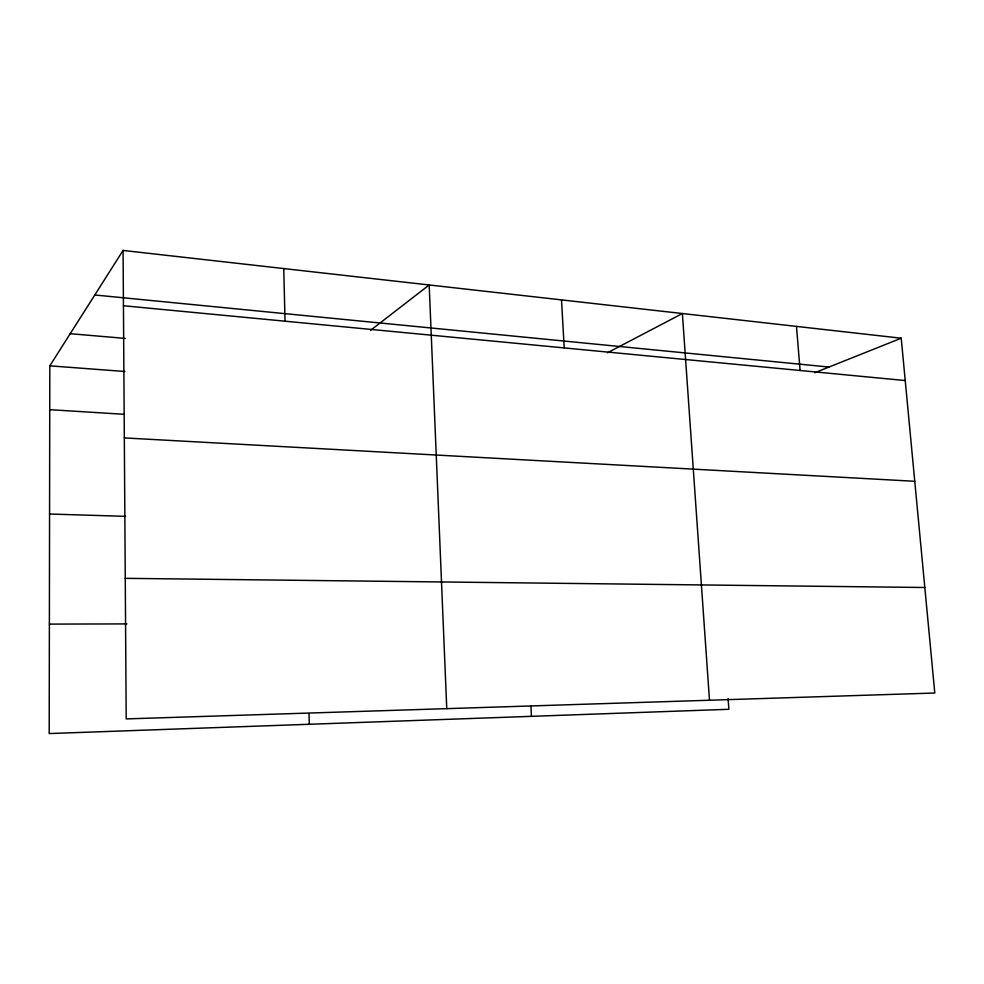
<?xml version="1.0" encoding="UTF-8"?>
<svg xmlns="http://www.w3.org/2000/svg" width="984" height="984" viewBox="0 0 984 984"><rect width="100%" height="100%" fill="white"/><g stroke="black" fill="none" stroke-linecap="round" stroke-linejoin="round"><path stroke-width="1.48" d="M123.074 250.44L126.198 718.91L934.8 693.019L901.221 338.213L123.074 250.44L49.815 365.839L49.2 733.56L728.873 709.292L728.111 698.615M370.439 330.439L429.184 284.966L446.761 708.64M607.436 352.789L682.379 313.527L709.489 700.227M814.777 372.715L901.221 338.213M49.384 624.102L126.936 623.905M125.263 578.334L924.812 587.497M49.569 514.017L125.583 516.342M124.328 437.917L914.763 481.287M49.741 409.676L124.255 414.301M49.815 365.839L124.857 371.497M70.221 333.699L125.165 338.398M123.443 305.729L905.231 380.55M94.808 294.979L828.971 367.044M796.462 326.393L800.127 370.501M561.507 299.899L564.213 347.918M530.917 705.614L531.458 716.34M309.001 713.572L309.284 724.273M283.736 268.558L285.04 321.19"/></g></svg>
